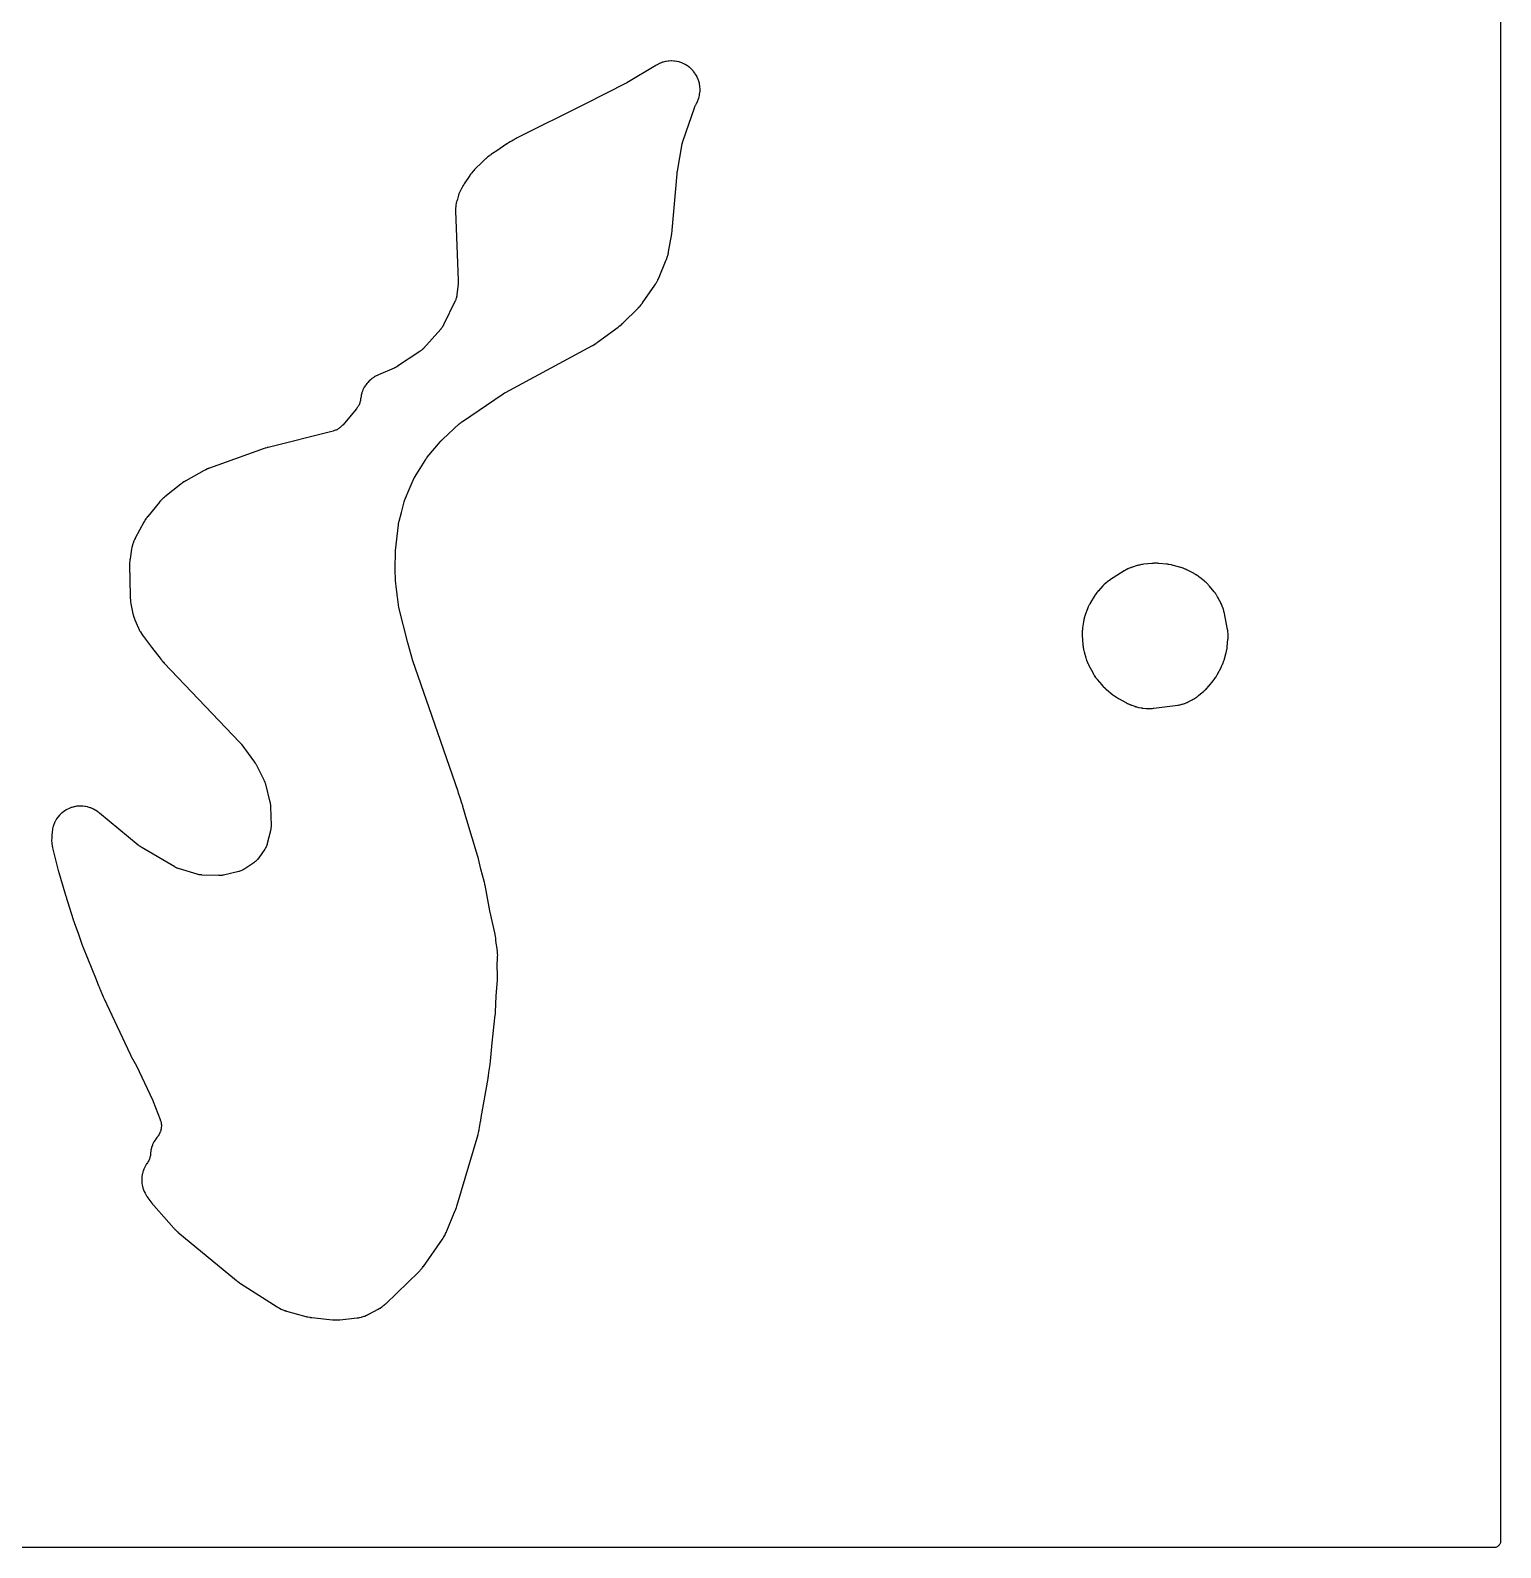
# Model space of a CAD drawing. Header units: millimetres. Extents: x 0 to 300, y 0 to 300.
# Drawn here: x 171.9 to 300.1, y -0.1 to 132.2 of the extents above; entities that cross this region are included whole.
import ezdxf

# ---------------------------------------------------------------- set-up
doc = ezdxf.new("R2010")
doc.units = ezdxf.units.MM
doc.layers.add('CUT', color=7, linetype='CONTINUOUS')

msp = doc.modelspace()

# ---------------------------------------------------------------- linework, layer by layer
at = {"layer": 'CUT'}
msp.add_lwpolyline([(300.0625, 298.5575), (300.0625, 1.4375), (300.0625, 0.5522), (300.0589, 0.4788), (300.0503, 0.4206), (300.036, 0.3635), (300.0162, 0.3082), (299.991, 0.255), (299.9608, 0.2046), (299.9257, 0.1573), (299.8863, 0.1137), (299.8427, 0.0743), (299.7954, 0.0392), (299.745, 0.009), (299.6918, -0.0162), (299.6365, -0.036), (299.5794, -0.0503), (299.5212, -0.0589), (299.4478, -0.0625), (298.5625, -0.0625), (1.4375, -0.0625)], dxfattribs=at)
for points in [[(173.8453, 61.1205), (173.8503, 61.0924), (173.8613, 61.0377), (173.8643, 61.0237), (173.8848, 60.9331), (173.8881, 60.9192), (174.3806, 58.9602), (174.3823, 58.9537), (174.3941, 58.9087), (174.396, 58.9018), (174.4114, 58.8459), (174.4133, 58.8391), (174.426, 58.7951), (174.4282, 58.7879), (174.9616, 57.0239), (175.0416, 56.7299), (175.0438, 56.7218), (175.0598, 56.666), (175.0624, 56.6574), (175.0834, 56.5882), (175.086, 56.5798), (175.1034, 56.5253), (175.1063, 56.5164), (175.1923, 56.261), (175.6642, 54.7002), (175.6674, 54.69), (175.6901, 54.6195), (175.6937, 54.6087), (175.7236, 54.5214), (175.7274, 54.5109), (175.7523, 54.4424), (175.7565, 54.4312), (176.1558, 53.3987), (176.4721, 52.459), (176.4748, 52.451), (176.4944, 52.3954), (176.4975, 52.3869), (176.523, 52.318), (176.5261, 52.3097), (176.547, 52.2555), (176.5505, 52.2467), (177.6831, 49.4492), (177.8986, 48.8917), (177.9025, 48.882), (177.9299, 48.8147), (177.9342, 48.8044), (177.9699, 48.7211), (177.9743, 48.711), (178.0038, 48.6458), (178.0087, 48.6351), (178.0357, 48.5782), (178.2867, 47.9582), (178.2897, 47.9509), (178.3109, 47.9004), (178.3143, 47.8926), (178.3416, 47.8299), (178.345, 47.8223), (178.3673, 47.7731), (178.3711, 47.7651), (180.6412, 42.9495), (180.6448, 42.9419), (180.6705, 42.8893), (180.6746, 42.8812), (180.7076, 42.8161), (180.7117, 42.8082), (180.7386, 42.7571), (180.743, 42.7488), (181.1858, 41.9387), (182.5911, 38.9766), (182.594, 38.9704), (182.6008, 38.9559), (182.6037, 38.9496), (182.6105, 38.9347), (182.6139, 38.927), (182.6219, 38.909), (182.6253, 38.9013), (182.6292, 38.8923), (182.6326, 38.8845), (182.6403, 38.8663), (182.6435, 38.8585), (182.6452, 38.8543), (182.649, 38.8451), (182.6576, 38.8235), (182.6612, 38.8142), (183.2577, 37.267), (183.2722, 37.2265), (183.297, 37.1517), (183.3202, 37.0688), (183.3329, 37.0129), (183.348, 36.9282), (183.3554, 36.8713), (183.3624, 36.7855), (183.3643, 36.7283), (183.363, 36.6422), (183.3594, 36.585), (183.3499, 36.4995), (183.3409, 36.4429), (183.3233, 36.3586), (183.3089, 36.3032), (183.2833, 36.221), (183.2637, 36.1672), (183.2303, 36.0878), (183.2056, 36.0361), (183.1649, 35.9603), (183.1354, 35.9112), (183.0876, 35.8396), (183.0407, 35.7762), (183.0143, 35.7422), (182.9789, 35.6989), (182.9601, 35.6745), (182.8433, 35.5154), (182.8094, 35.4639), (182.7109, 35.296), (182.6825, 35.2414), (182.6018, 35.0642), (182.5791, 35.0069), (182.5169, 34.8224), (182.5003, 34.7631), (182.4573, 34.5732), (182.4468, 34.5125), (182.4233, 34.3166), (182.4204, 34.2859), (182.4187, 34.2613), (182.4184, 34.2576), (182.413, 34.2054), (182.4018, 34.1224), (182.3846, 34.0304), (182.3699, 33.9698), (182.3432, 33.88), (182.3223, 33.8213), (182.2864, 33.7348), (182.2595, 33.6786), (182.2148, 33.5963), (182.1699, 33.5232), (182.1444, 33.4839), (182.0886, 33.4026), (182.072, 33.3771), (181.9703, 33.2117), (181.9413, 33.1587), (181.8593, 32.9892), (181.836, 32.934), (181.7709, 32.7562), (181.7532, 32.699), (181.7062, 32.5155), (181.6943, 32.4568), (181.6658, 32.2696), (181.6598, 32.21), (181.6501, 32.0209), (181.6501, 31.961), (181.6593, 31.7718), (181.6653, 31.7122), (181.6933, 31.5249), (181.7052, 31.4662), (181.7518, 31.2827), (181.7694, 31.2254), (181.8341, 31.0474), (181.8573, 30.9922), (181.9394, 30.8216), (181.9681, 30.7689), (182.0682, 30.6051), (182.0844, 30.5799), (182.1174, 30.5316), (182.1259, 30.5193), (182.1828, 30.4403), (182.1917, 30.4282), (182.5427, 29.9647), (182.5492, 29.9564), (182.5943, 29.8989), (182.6014, 29.8901), (182.659, 29.8194), (182.6661, 29.8109), (182.7127, 29.756), (182.7204, 29.747), (184.4443, 27.7919), (184.4517, 27.7837), (184.5039, 27.7266), (184.5118, 27.7182), (184.5467, 27.6814), (184.5639, 27.6641), (184.6733, 27.558), (184.6905, 27.542), (184.7209, 27.5148), (184.7292, 27.5075), (184.7871, 27.4575), (184.7966, 27.4495), (189.8984, 23.2274), (189.9127, 23.216), (190.0066, 23.143), (190.0212, 23.132), (190.1417, 23.0441), (190.1567, 23.0335), (190.2548, 22.9664), (190.2701, 22.9563), (193.4605, 20.9145), (193.4731, 20.9066), (193.556, 20.8564), (193.5688, 20.8489), (193.6193, 20.82), (193.6455, 20.8058), (193.8158, 20.7193), (193.8702, 20.695), (194.0481, 20.6259), (194.0762, 20.6158), (194.1314, 20.5974), (194.1456, 20.5929), (194.2382, 20.5646), (194.2525, 20.5605), (195.953, 20.0875), (195.9653, 20.0842), (196.0456, 20.0637), (196.058, 20.0606), (196.1065, 20.0493), (196.1315, 20.0441), (196.2943, 20.0134), (196.3194, 20.0092), (196.3687, 20.0021), (196.3814, 20.0004), (196.4636, 19.9903), (196.4763, 19.9888), (198.2748, 19.806), (198.2902, 19.8047), (198.3909, 19.7971), (198.4064, 19.7961), (198.467, 19.7931), (198.4981, 19.7923), (198.6999, 19.7928), (198.731, 19.7937), (198.7916, 19.797), (198.8071, 19.798), (198.9077, 19.8061), (198.9232, 19.8075), (200.4095, 19.9655), (200.4238, 19.9672), (200.5167, 19.9793), (200.531, 19.9814), (200.5866, 19.99), (200.615, 19.9951), (200.7961, 20.0322), (200.852, 20.0465), (201.0262, 20.1), (201.0804, 20.1196), (201.2511, 20.1906), (201.2774, 20.2023), (201.3283, 20.2264), (201.3413, 20.2327), (201.425, 20.2749), (201.4378, 20.2815), (202.2537, 20.7172), (202.2659, 20.7239), (202.3445, 20.7682), (202.3565, 20.7752), (202.4032, 20.8029), (202.4267, 20.8177), (202.5753, 20.9157), (202.6202, 20.9484), (202.7591, 21.0597), (202.7804, 21.0776), (202.8211, 21.1135), (202.8314, 21.1227), (202.8978, 21.184), (202.9079, 21.1935), (205.8025, 23.9904), (205.8127, 24.0005), (205.8781, 24.0668), (205.888, 24.0771), (205.9264, 24.1179), (205.9455, 24.1392), (206.0665, 24.2808), (206.0846, 24.303), (206.1188, 24.3472), (206.1275, 24.3587), (206.1828, 24.4336), (206.1911, 24.4453), (207.8548, 26.8182), (207.864, 26.8317), (207.9228, 26.9207), (207.9317, 26.9345), (207.9655, 26.9889), (207.9821, 27.0172), (208.0847, 27.204), (208.0997, 27.2332), (208.1274, 27.2909), (208.1343, 27.3058), (208.1778, 27.4032), (208.1842, 27.4183), (208.9752, 29.3278), (208.981, 29.3425), (209.0178, 29.4384), (209.0233, 29.4533), (209.0663, 29.5749), (209.0714, 29.5898), (209.1031, 29.6875), (209.1077, 29.7026), (210.957, 35.9617), (210.9617, 35.9783), (210.9904, 36.087), (210.9946, 36.1038), (211.0267, 36.2411), (211.0304, 36.258), (211.0528, 36.3681), (211.056, 36.3851), (211.1755, 37.073), (211.1762, 37.0764), (211.1921, 37.1603), (211.1944, 37.1732), (211.2374, 37.4293), (211.8296, 40.8384), (211.8309, 40.8468), (211.8402, 40.9047), (211.8415, 40.9137), (211.852, 40.9861), (211.8532, 40.9949), (211.8605, 41.0523), (211.8617, 41.0617), (211.8931, 41.3407), (212.0115, 42.0469), (212.0134, 42.0589), (212.0249, 42.1369), (212.0265, 42.1489), (212.0389, 42.2471), (212.0403, 42.2592), (212.0486, 42.3376), (212.0498, 42.3497), (212.1842, 43.9233), (212.4597, 46.3676), (212.4607, 46.378), (212.4676, 46.4502), (212.4686, 46.4613), (212.4754, 46.5514), (212.4762, 46.5623), (212.4803, 46.6336), (212.4809, 46.6453), (212.5335, 48.0124), (212.6546, 49.4307), (212.656, 49.4512), (212.6628, 49.5842), (212.6635, 49.6047), (212.6663, 49.7719), (212.6663, 49.7924), (212.664, 49.9256), (212.6633, 49.9461), (212.6316, 50.562), (212.6659, 51.4532), (212.6663, 51.4701), (212.6674, 51.5801), (212.6673, 51.597), (212.6661, 51.6631), (212.6646, 51.6969), (212.6482, 51.9161), (212.6448, 51.9498), (212.6361, 52.0153), (212.6337, 52.032), (212.6163, 52.1407), (212.6133, 52.1573), (212.5254, 52.6213), (212.512, 52.8823), (212.5112, 52.8947), (212.5054, 52.9753), (212.5043, 52.9877), (212.4998, 53.0361), (212.497, 53.0608), (212.4754, 53.2209), (212.4715, 53.2455), (212.463, 53.2934), (212.4607, 53.3056), (212.4449, 53.3849), (212.4424, 53.397), (211.9911, 55.4406), (211.5645, 57.6919), (211.5619, 57.7049), (211.5439, 57.7894), (211.541, 57.8024), (211.5161, 57.9079), (211.5129, 57.9208), (211.4912, 58.0044), (211.4878, 58.0173), (211.1898, 59.0697), (210.9881, 59.9832), (210.9856, 59.9939), (210.9679, 60.068), (210.965, 60.0794), (210.941, 60.1713), (210.938, 60.1824), (210.9177, 60.2547), (210.9142, 60.2665), (209.9835, 63.3308), (209.6433, 64.5326), (209.641, 64.5402), (209.6253, 64.5932), (209.6228, 64.6013), (209.6022, 64.667), (209.5997, 64.675), (209.5827, 64.7267), (209.5799, 64.7351), (209.3877, 65.2923), (209.2678, 65.6872), (209.2661, 65.6925), (209.2545, 65.7296), (209.2527, 65.7353), (209.2377, 65.7814), (209.2358, 65.7869), (209.2237, 65.8232), (209.2216, 65.8291), (206.6847, 73.1297), (205.2687, 77.2355), (204.8431, 78.8155), (204.0566, 81.8771), (203.9338, 82.8002), (203.9178, 82.9206), (203.899, 83.0623), (203.844, 83.4759), (203.7569, 84.2364), (203.7555, 84.25), (203.7536, 84.269), (203.7532, 84.2849), (203.753, 84.2989), (203.7466, 85.1651), (203.7594, 86.8539), (204.0157, 89.0785), (204.0177, 89.0944), (204.0226, 89.1314), (204.0248, 89.1472), (204.0278, 89.1665), (204.0303, 89.1823), (204.0365, 89.219), (204.0393, 89.2348), (204.0427, 89.2528), (204.0458, 89.2685), (204.0534, 89.305), (204.0567, 89.3206), (204.061, 89.3396), (204.0647, 89.3552), (204.0735, 89.3914), (204.0774, 89.4069), (204.2778, 90.1698), (204.5201, 91.0897), (204.5244, 91.1055), (204.5348, 91.1423), (204.5394, 91.158), (204.5452, 91.1771), (204.5501, 91.1928), (204.5618, 91.2291), (204.5667, 91.2438), (204.5694, 91.2518), (204.5748, 91.2672), (204.5879, 91.3031), (204.5936, 91.3185), (204.6007, 91.3371), (204.6067, 91.3523), (204.621, 91.3877), (204.6273, 91.4029), (204.9479, 92.1564), (205.3005, 92.983), (205.3032, 92.9893), (205.3096, 93.0041), (205.3108, 93.0068), (205.3239, 93.0351), (205.351, 93.0914), (205.3576, 93.1048), (205.3694, 93.1265), (205.4083, 93.1952), (205.4255, 93.2243), (205.9065, 94.0035), (206.3395, 94.7038), (206.3482, 94.7176), (206.3688, 94.7497), (206.3778, 94.7633), (206.3887, 94.7795), (206.3978, 94.7929), (206.4194, 94.8239), (206.4269, 94.8345), (206.4331, 94.8431), (206.4428, 94.8562), (206.4656, 94.8866), (206.4755, 94.8996), (206.4876, 94.9152), (206.4978, 94.928), (206.5216, 94.9575), (206.532, 94.9701), (207.6863, 96.3466), (207.6957, 96.3576), (207.7179, 96.3833), (207.7276, 96.3942), (207.7394, 96.4074), (207.7492, 96.4182), (207.7722, 96.4431), (207.7822, 96.4537), (207.7937, 96.4658), (207.8039, 96.4762), (207.8277, 96.5004), (207.838, 96.5107), (207.8507, 96.5231), (207.8612, 96.5332), (207.8858, 96.5566), (207.8964, 96.5665), (209.3215, 97.8772), (209.3337, 97.8883), (209.3626, 97.9139), (209.375, 97.9247), (209.3903, 97.9378), (209.403, 97.9484), (209.4328, 97.9729), (209.4456, 97.9833), (209.4604, 97.995), (209.4735, 98.0052), (209.5041, 98.0286), (209.5173, 98.0385), (209.5336, 98.0504), (209.547, 98.06), (209.5784, 98.0823), (209.592, 98.0917), (213.1414, 100.5032), (213.1509, 100.5096), (213.1733, 100.5243), (213.1829, 100.5306), (213.1947, 100.5382), (213.2044, 100.5443), (213.2271, 100.5585), (213.2369, 100.5645), (213.2482, 100.5714), (213.258, 100.5773), (213.2811, 100.5909), (213.291, 100.5967), (213.3032, 100.6036), (213.3132, 100.6093), (213.3366, 100.6223), (213.3466, 100.6278), (220.9298, 104.7187), (220.9482, 104.729), (221.0664, 104.7983), (221.0844, 104.8093), (221.2296, 104.9013), (221.2473, 104.9129), (221.3604, 104.9903), (221.3775, 105.0026), (223.1691, 106.3235), (223.1861, 106.3365), (223.2952, 106.4231), (223.3117, 106.4367), (223.4445, 106.5502), (223.4606, 106.5644), (223.5632, 106.6586), (223.5787, 106.6733), (224.9071, 107.9828), (224.9169, 107.9927), (224.9798, 108.0576), (224.9893, 108.0677), (225.0262, 108.1076), (225.0446, 108.1285), (225.1611, 108.2668), (225.1785, 108.2885), (225.2115, 108.3316), (225.2198, 108.3427), (225.2731, 108.4158), (225.2812, 108.4271), (226.3529, 109.9701), (226.3616, 109.983), (226.4173, 110.0678), (226.4257, 110.0809), (226.4578, 110.1327), (226.4735, 110.1597), (226.5713, 110.3373), (226.5856, 110.365), (226.6121, 110.4198), (226.6188, 110.434), (226.6606, 110.5264), (226.6668, 110.5407), (227.3625, 112.1909), (227.3689, 112.2068), (227.4092, 112.3103), (227.4151, 112.3264), (227.4375, 112.3892), (227.448, 112.4217), (227.5104, 112.6348), (227.5191, 112.6678), (227.5342, 112.7328), (227.5378, 112.7495), (227.5598, 112.8584), (227.563, 112.8752), (227.8329, 114.4377), (227.8349, 114.4503), (227.8473, 114.5326), (227.8491, 114.5453), (227.8625, 114.649), (227.864, 114.6617), (227.8729, 114.7445), (227.8741, 114.7573), (228.2973, 119.687), (228.2982, 119.6971), (228.3005, 119.7206), (228.3015, 119.7307), (228.3028, 119.743), (228.304, 119.7531), (228.3068, 119.7766), (228.3081, 119.7866), (228.3096, 119.7983), (228.311, 119.8084), (228.3144, 119.8319), (228.3159, 119.8419), (228.3177, 119.8542), (228.3194, 119.8642), (228.3232, 119.8876), (228.325, 119.8976), (228.7496, 122.2877), (228.7509, 122.2947), (228.7539, 122.3111), (228.7545, 122.3142), (228.7611, 122.3458), (228.7755, 122.4091), (228.7807, 122.4307), (228.7891, 122.4604), (228.8127, 122.5389), (228.8236, 122.5724), (229.8055, 125.4187), (229.8091, 125.429), (229.8149, 125.445), (229.8247, 125.4711), (229.8383, 125.5055), (229.8509, 125.536), (229.8615, 125.5602), (229.8676, 125.5739), (229.8699, 125.5789), (229.884, 125.6083), (229.9179, 125.6758), (229.9336, 125.7058), (229.9932, 125.8142), (230.0006, 125.8281), (230.026, 125.8773), (230.0388, 125.9037), (230.1167, 126.0747), (230.1384, 126.1292), (230.1984, 126.3046), (230.2146, 126.361), (230.2572, 126.5414), (230.2679, 126.599), (230.2927, 126.7828), (230.2977, 126.8412), (230.3044, 127.0265), (230.3037, 127.0851), (230.2923, 127.2701), (230.2858, 127.3284), (230.2564, 127.5115), (230.2443, 127.5688), (230.1972, 127.7481), (230.1795, 127.8041), (230.1151, 127.9779), (230.0921, 128.0318), (230.0111, 128.1986), (229.9829, 128.25), (229.8859, 128.408), (229.8528, 128.4564), (229.7409, 128.6042), (229.7033, 128.6492), (229.5775, 128.7854), (229.5356, 128.8264), (229.3971, 128.9497), (229.3515, 128.9865), (229.2016, 129.0956), (229.1526, 129.1278), (228.9928, 129.2218), (228.9408, 129.249), (228.7726, 129.3269), (228.7183, 129.3489), (228.5432, 129.4101), (228.487, 129.4267), (228.3068, 129.4704), (228.2493, 129.4815), (228.0657, 129.5074), (228.0073, 129.5128), (227.8221, 129.5207), (227.7634, 129.5204), (227.5783, 129.5102), (227.52, 129.5041), (227.3368, 129.4759), (227.2793, 129.4641), (227.0997, 129.4182), (227.0437, 129.4009), (226.8694, 129.3376), (226.8154, 129.3149), (226.6458, 129.2338), (226.6197, 129.2205), (226.5693, 129.1933), (226.5564, 129.1862), (226.4737, 129.1389), (226.4611, 129.1314), (223.9274, 127.5993), (220.2091, 125.7235), (214.379, 122.8225), (214.364, 122.8148), (214.2675, 122.7634), (214.2528, 122.7553), (214.1335, 122.6873), (214.119, 122.6788), (214.0256, 122.622), (214.0113, 122.6131), (213.8967, 122.539), (213.8864, 122.5338), (213.8696, 122.525), (213.7609, 122.4658), (213.7444, 122.4564), (213.6104, 122.3778), (213.5941, 122.3679), (213.4894, 122.3019), (213.4735, 122.2915), (212.5797, 121.6876), (212.2128, 121.4504), (212.2022, 121.4434), (212.1333, 121.3968), (212.1228, 121.3895), (212.082, 121.3606), (212.0615, 121.3454), (211.9601, 121.2668), (211.955, 121.2632), (211.9446, 121.2556), (211.9041, 121.2257), (211.8837, 121.2099), (211.7534, 121.1045), (211.7338, 121.0879), (211.696, 121.0546), (211.6864, 121.0459), (211.6248, 120.9891), (211.6154, 120.9803), (211.1661, 120.548), (210.8278, 120.2364), (210.815, 120.2242), (210.7329, 120.144), (210.7205, 120.1315), (210.6726, 120.0819), (210.6488, 120.0558), (210.5869, 119.9835), (210.5537, 119.9477), (210.5311, 119.9218), (210.3888, 119.7494), (210.3677, 119.7223), (210.328, 119.6682), (210.318, 119.6542), (210.2546, 119.5621), (210.245, 119.5478), (209.7569, 118.7952), (209.6533, 118.6407), (209.6455, 118.6288), (209.5956, 118.5504), (209.5881, 118.5383), (209.5592, 118.4905), (209.545, 118.4657), (209.5316, 118.4409), (209.5142, 118.411), (209.5006, 118.3864), (209.417, 118.2265), (209.3933, 118.1754), (209.3251, 118.0084), (209.3151, 117.9821), (209.2967, 117.9303), (209.2922, 117.9169), (209.2636, 117.83), (209.2594, 117.8166), (209.1239, 117.3687), (209.1193, 117.3528), (209.091, 117.249), (209.0869, 117.233), (209.0716, 117.1703), (209.0647, 117.1379), (209.026, 116.9295), (209.0175, 116.8638), (209.0021, 116.6524), (209.0005, 116.6193), (208.9994, 116.5547), (208.9993, 116.5382), (209.0003, 116.4307), (209.0007, 116.4141), (209.2237, 110.424), (209.2241, 110.4083), (209.2249, 110.3715), (209.225, 110.3558), (209.2251, 110.3366), (209.225, 110.3208), (209.2244, 110.2841), (209.224, 110.2683), (209.2234, 110.2503), (209.2228, 110.2346), (209.2209, 110.1979), (209.22, 110.1822), (209.2187, 110.163), (209.2175, 110.1473), (209.2144, 110.1107), (209.2129, 110.095), (209.1144, 109.1399), (209.1095, 109.101), (209.1013, 109.045), (209.0991, 109.0302), (209.0889, 108.9772), (209.0843, 108.9534), (209.0749, 108.9136), (209.0723, 108.9027), (209.0509, 108.8274), (209.0345, 108.778), (209.0067, 108.7049), (208.9784, 108.6391), (208.9621, 108.6035), (207.9532, 106.5176), (207.9485, 106.5082), (207.9413, 106.4937), (207.929, 106.4698), (207.9119, 106.4381), (207.8963, 106.4102), (207.8941, 106.4063), (207.8643, 106.3586), (207.8216, 106.2949), (207.7787, 106.2361), (207.7468, 106.1959), (207.7195, 106.1632), (207.7104, 106.1527), (207.7034, 106.1449), (206.2014, 104.4662), (206.1949, 104.4591), (206.1849, 104.4481), (206.1681, 104.4302), (206.1451, 104.4065), (206.1245, 104.3858), (206.1215, 104.3829), (206.0836, 104.3481), (206.0357, 104.3067), (205.9865, 104.2672), (205.9487, 104.2391), (205.9169, 104.2165), (205.9064, 104.2093), (205.8984, 104.204), (203.9406, 102.9059), (203.9321, 102.9003), (203.919, 102.8918), (203.8971, 102.8781), (203.8674, 102.8601), (203.8408, 102.8445), (203.8194, 102.8325), (203.8072, 102.8258), (203.8026, 102.8233), (203.7757, 102.8094), (203.7154, 102.7793), (203.6789, 102.7622), (203.6664, 102.7566), (203.6572, 102.7526), (202.2824, 102.1616), (202.2686, 102.1555), (202.1793, 102.1144), (202.1656, 102.1079), (202.1126, 102.0818), (202.0858, 102.0678), (201.9163, 101.9737), (201.865, 101.9417), (201.708, 101.8325), (201.6601, 101.7955), (201.5149, 101.6711), (201.471, 101.6295), (201.3391, 101.491), (201.2996, 101.4452), (201.1823, 101.2942), (201.1476, 101.2446), (201.0461, 101.0825), (201.0166, 101.0297), (200.932, 100.8582), (200.9079, 100.8027), (200.841, 100.6236), (200.8227, 100.566), (200.774, 100.381), (200.7616, 100.3218), (200.7315, 100.1303), (200.7275, 100.1003), (200.7221, 100.0489), (200.7163, 100.0045), (200.7036, 99.9235), (200.6853, 99.8359), (200.6703, 99.7783), (200.6435, 99.693), (200.6228, 99.6371), (200.5876, 99.5548), (200.5615, 99.5013), (200.5184, 99.423), (200.4871, 99.3723), (200.4363, 99.2986), (200.3865, 99.2335), (200.3585, 99.1986), (199.1633, 97.7869), (199.1479, 97.7698), (199.1412, 97.7623), (199.1001, 97.7153), (199.0421, 97.6549), (199.0016, 97.6165), (198.9382, 97.5616), (198.8942, 97.5272), (198.8259, 97.4785), (198.779, 97.4482), (198.7065, 97.4061), (198.6569, 97.3804), (198.5808, 97.3452), (198.529, 97.3242), (198.4499, 97.2963), (198.3764, 97.2741), (198.3359, 97.2629), (198.2191, 97.2336), (192.6703, 95.8394), (192.656, 95.8356), (192.5873, 95.8165), (192.5721, 95.8123), (192.5634, 95.8099), (192.5492, 95.8057), (192.4497, 95.7755), (192.4338, 95.7706), (192.4197, 95.7661), (192.3285, 95.7359), (192.3146, 95.7311), (187.5445, 94.0183), (187.5332, 94.0141), (187.46, 93.9861), (187.4487, 93.9817), (187.405, 93.964), (187.3828, 93.9545), (187.24, 93.8898), (187.2183, 93.8794), (187.1761, 93.8583), (187.1654, 93.8528), (187.0961, 93.8162), (187.0854, 93.8104), (185.4876, 92.9259), (185.4765, 92.9196), (185.4047, 92.8778), (185.3937, 92.8713), (185.3511, 92.8453), (185.3296, 92.8315), (185.1917, 92.739), (185.1708, 92.7243), (185.1306, 92.6948), (185.1204, 92.6871), (185.0545, 92.6366), (185.0444, 92.6287), (183.6589, 91.5176), (183.6471, 91.5078), (183.571, 91.4435), (183.5594, 91.4335), (183.5147, 91.3937), (183.4923, 91.3727), (183.3504, 91.2329), (183.3291, 91.2108), (183.2887, 91.1666), (183.2785, 91.1552), (183.2131, 91.08), (183.2031, 91.0683), (182.1696, 89.817), (182.1603, 89.8055), (182.1013, 89.7304), (182.0923, 89.7187), (182.058, 89.6727), (182.041, 89.6487), (181.9343, 89.4902), (181.9185, 89.4654), (181.8888, 89.4162), (181.8813, 89.4035), (181.834, 89.3205), (181.8268, 89.3077), (181.0792, 87.9204), (181.0713, 87.9053), (181.0215, 87.8061), (181.014, 87.7908), (180.9858, 87.7304), (180.9722, 87.6991), (180.891, 87.4959), (180.8693, 87.4312), (180.8117, 87.2201), (180.8036, 87.1869), (180.7897, 87.1218), (180.7864, 87.105), (180.7664, 86.9958), (180.7636, 86.979), (180.6321, 86.1248), (180.6304, 86.1123), (180.6196, 86.0316), (180.6181, 86.0191), (180.6127, 85.9704), (180.6105, 85.9455), (180.5992, 85.783), (180.598, 85.7579), (180.5967, 85.709), (180.5964, 85.6964), (180.5959, 85.615), (180.596, 85.6024), (180.5961, 85.5937), (180.5962, 85.5853), (180.6353, 82.8841), (180.6356, 82.8717), (180.6384, 82.7915), (180.639, 82.7791), (180.6416, 82.7309), (180.6435, 82.7063), (180.6591, 82.5465), (180.6619, 82.5219), (180.6658, 82.4942), (180.6661, 82.4922), (180.6673, 82.4837), (180.6685, 82.4755), (180.6774, 82.4188), (180.6807, 82.3967), (180.6824, 82.3867), (180.6825, 82.3863), (180.6828, 82.3843), (180.6835, 82.38), (180.6837, 82.3792), (180.6848, 82.3724), (180.7133, 82.2146), (180.7138, 82.2121), (180.8513, 81.4691), (180.8546, 81.4529), (180.877, 81.3477), (180.8807, 81.3316), (180.8807, 81.3315), (180.8963, 81.2676), (180.9051, 81.2352), (180.9683, 81.0267), (180.9789, 80.9949), (181.0013, 80.9334), (181.0073, 80.9177), (181.0475, 80.8164), (181.054, 80.8009), (181.0541, 80.8005), (181.3581, 80.0934), (181.3582, 80.0933), (181.3631, 80.0821), (181.3631, 80.082), (181.3676, 80.0722), (181.3697, 80.0676), (181.3962, 80.0092), (181.3967, 80.0082), (181.3979, 80.0057), (181.4014, 79.9981), (181.4222, 79.9547), (181.4291, 79.941), (181.4324, 79.9344), (181.4327, 79.9339), (181.4327, 79.9338), (181.4328, 79.9338), (181.4333, 79.9327), (181.5002, 79.8067), (181.5073, 79.7934), (181.5321, 79.7509), (181.6172, 79.6181), (181.6215, 79.6117), (181.6309, 79.5977), (181.6585, 79.5583), (181.6657, 79.5483), (181.7129, 79.4838), (181.7202, 79.4739), (182.515, 78.433), (183.351, 77.3379), (183.3612, 77.325), (183.4086, 77.2663), (183.4283, 77.2418), (183.4388, 77.2292), (183.526, 77.1272), (183.5368, 77.1149), (183.6084, 77.0355), (183.6196, 77.0235), (190.1695, 70.1553), (190.1793, 70.1449), (190.202, 70.1203), (190.2116, 70.1097), (190.2233, 70.0967), (190.2327, 70.0859), (190.2546, 70.0607), (190.2639, 70.0498), (190.2802, 70.0303), (190.2893, 70.0193), (190.3104, 69.9933), (190.3194, 69.9821), (190.3302, 69.9684), (190.3389, 69.9571), (190.3592, 69.9305), (190.3677, 69.919), (191.4806, 68.4065), (191.486, 68.399), (191.4949, 68.3867), (191.5157, 68.3565), (191.5499, 68.3046), (191.5647, 68.2814), (191.5663, 68.2789), (191.5804, 68.2553), (191.6114, 68.2015), (191.629, 68.1693), (191.6361, 68.1558), (191.6403, 68.1476), (192.289, 66.8747), (192.2947, 66.8633), (192.3041, 66.8442), (192.3254, 66.7976), (192.3592, 66.7177), (192.3734, 66.682), (192.3748, 66.6783), (192.3874, 66.642), (192.4143, 66.5595), (192.4287, 66.5104), (192.4342, 66.4898), (192.4373, 66.4774), (192.8242, 64.9204), (192.8271, 64.9084), (192.8318, 64.8885), (192.8417, 64.8403), (192.8562, 64.7582), (192.8619, 64.7218), (192.8624, 64.718), (192.8666, 64.6813), (192.8743, 64.5983), (192.8776, 64.5492), (192.8784, 64.5287), (192.8788, 64.5164), (192.9195, 62.8689), (192.9197, 62.8587), (192.9199, 62.8418), (192.9196, 62.8011), (192.9179, 62.7478), (192.9128, 62.6767), (192.9049, 62.6057), (192.8942, 62.5352), (192.8841, 62.4829), (192.8755, 62.4431), (192.8715, 62.4266), (192.8691, 62.4167), (192.5913, 61.3139), (192.5888, 61.3043), (192.5866, 61.2959), (192.5708, 61.2426), (192.5453, 61.1657), (192.5121, 61.0803), (192.4872, 61.0246), (192.4455, 60.943), (192.405, 60.8729), (192.3757, 60.8255), (192.3709, 60.8183), (192.3654, 60.8101), (191.8537, 60.0561), (191.8475, 60.0471), (191.8421, 60.0393), (191.8051, 59.9898), (191.7489, 59.9199), (191.6808, 59.8444), (191.6327, 59.7968), (191.5566, 59.7294), (191.4861, 59.6738), (191.4364, 59.6373), (191.4285, 59.6319), (191.4195, 59.6258), (190.6325, 59.1023), (190.6242, 59.0969), (190.6169, 59.0922), (190.5692, 59.0632), (190.4985, 59.0233), (190.4162, 58.9823), (190.3601, 58.9578), (190.2741, 58.9253), (190.1968, 58.9006), (190.1431, 58.8852), (190.1347, 58.8831), (190.1251, 58.8807), (188.7878, 58.5585), (188.7778, 58.5561), (188.7612, 58.5523), (188.7211, 58.5441), (188.6683, 58.5345), (188.5974, 58.5245), (188.5258, 58.5173), (188.4543, 58.513), (188.4007, 58.512), (188.3598, 58.512), (188.3427, 58.5125), (188.3325, 58.5128), (186.887, 58.5656), (186.8775, 58.566), (186.8617, 58.5668), (186.8238, 58.5694), (186.7741, 58.5738), (186.7081, 58.5822), (186.6422, 58.5931), (186.577, 58.6063), (186.5285, 58.618), (186.4918, 58.6277), (186.4766, 58.6321), (186.4674, 58.6348), (184.9371, 59.0916), (184.9241, 59.0956), (184.9025, 59.1024), (184.8509, 59.1204), (184.7645, 59.1535), (184.7266, 59.1691), (184.7228, 59.1707), (184.6856, 59.188), (184.6026, 59.2288), (184.5544, 59.2544), (184.5347, 59.2656), (184.5229, 59.2724), (181.5884, 61.0034), (181.5822, 61.0071), (181.5678, 61.0158), (181.5616, 61.0195), (181.5607, 61.0201), (181.5589, 61.0211), (181.535, 61.0363), (181.4797, 61.0726), (181.4607, 61.0855), (181.4315, 61.1067), (181.3661, 61.1566), (181.3382, 61.1787), (177.9656, 63.9679), (177.9543, 63.977), (177.8803, 64.0352), (177.8688, 64.0441), (177.8234, 64.0781), (177.7997, 64.0949), (177.6456, 64.1991), (177.596, 64.2292), (177.4347, 64.3168), (177.3824, 64.342), (177.2134, 64.4136), (177.1589, 64.4336), (176.9838, 64.4885), (176.9277, 64.5032), (176.7481, 64.5409), (176.6908, 64.5501), (176.5084, 64.5703), (176.4504, 64.5739), (176.2669, 64.5764), (176.2089, 64.5744), (176.026, 64.5591), (175.9685, 64.5515), (175.7879, 64.5187), (175.7314, 64.5055), (175.5549, 64.4554), (175.4999, 64.4368), (175.329, 64.3699), (175.276, 64.3461), (175.1125, 64.2629), (175.062, 64.2342), (174.9073, 64.1356), (174.8599, 64.1021), (174.7153, 63.989), (174.6714, 63.9511), (174.5385, 63.8245), (174.4984, 63.7825), (174.3783, 63.6438), (174.3425, 63.5981), (174.2364, 63.4484), (174.2051, 63.3994), (174.114, 63.2402), (174.0876, 63.1884), (174.0123, 63.0211), (173.991, 62.9671), (173.9322, 62.7932), (173.9163, 62.7374), (173.8746, 62.5587), (173.8641, 62.5016), (173.8398, 62.3197), (173.835, 62.2619), (173.8275, 62.0548), (173.8253, 62.0181), (173.8246, 62.0037), (173.8229, 61.9577), (173.8203, 61.915), (173.8195, 61.9064), (173.817, 61.8807), (173.8169, 61.88), (173.8165, 61.8766), (173.8159, 61.8701), (173.8152, 61.8629), (173.8104, 61.8074), (173.8086, 61.7788), (173.8013, 61.5959), (173.8018, 61.5387), (173.8119, 61.3584), (173.8178, 61.3015)], [(263.603, 79.6621), (263.6025, 79.63), (263.6032, 79.5675), (263.6036, 79.5514), (263.6076, 79.4473), (263.6084, 79.4313), (263.6585, 78.6577), (263.6598, 78.6419), (263.6691, 78.5397), (263.6708, 78.524), (263.678, 78.4628), (263.6825, 78.4315), (263.7172, 78.2293), (263.7234, 78.1984), (263.737, 78.1382), (263.7407, 78.1229), (263.766, 78.0234), (263.77, 78.0082), (263.9144, 77.4972), (263.9188, 77.4821), (263.9493, 77.3843), (263.9542, 77.3693), (263.974, 77.311), (263.9849, 77.2815), (264.0609, 77.0913), (264.0734, 77.0623), (264.0992, 77.0065), (264.106, 76.9923), (264.1515, 76.9004), (264.1586, 76.8864), (264.5421, 76.1597), (264.5496, 76.1459), (264.5997, 76.0567), (264.6076, 76.0431), (264.639, 75.9904), (264.6558, 75.9638), (264.7696, 75.794), (264.7878, 75.7683), (264.8246, 75.7192), (264.8342, 75.7067), (264.8976, 75.6265), (264.9076, 75.6143), (265.2971, 75.1474), (265.3063, 75.1366), (265.3673, 75.0669), (265.3768, 75.0563), (265.4144, 75.0154), (265.4342, 74.9948), (265.5657, 74.8646), (265.5864, 74.845), (265.6278, 74.8078), (265.6385, 74.7984), (265.7087, 74.7381), (265.7196, 74.729), (266.2729, 74.2765), (266.2838, 74.2677), (266.3558, 74.2116), (266.367, 74.2031), (266.4111, 74.1704), (266.434, 74.1542), (266.5855, 74.0523), (266.6092, 74.0372), (266.6561, 74.0088), (266.6682, 74.0016), (266.7473, 73.9561), (266.7596, 73.9493), (267.4655, 73.5653), (267.4752, 73.5601), (267.5436, 73.5245), (267.5539, 73.5193), (267.5992, 73.4968), (267.6212, 73.4864), (267.7599, 73.4245), (267.7814, 73.4153), (267.8192, 73.4002), (267.8295, 73.3962), (267.9009, 73.3691), (267.9123, 73.3649), (268.1784, 73.2701), (268.1908, 73.2658), (268.2702, 73.2395), (268.2825, 73.2355), (268.3306, 73.2207), (268.3554, 73.2136), (268.5154, 73.1718), (268.5657, 73.1609), (268.7287, 73.1329), (268.7542, 73.1291), (268.8041, 73.1227), (268.8169, 73.1212), (268.9003, 73.1124), (268.9131, 73.1112), (269.1678, 73.0897), (269.1837, 73.0886), (269.2872, 73.0827), (269.3031, 73.082), (269.3654, 73.08), (269.3973, 73.0799), (269.6044, 73.0845), (269.6363, 73.0861), (269.6983, 73.0908), (269.7142, 73.0922), (269.8173, 73.1027), (269.8332, 73.1046), (271.9405, 73.3771), (271.9536, 73.379), (272.0392, 73.392), (272.0523, 73.3941), (272.1035, 73.4031), (272.1296, 73.4083), (272.2962, 73.445), (272.3476, 73.4588), (272.5081, 73.5095), (272.558, 73.5278), (272.7155, 73.5934), (272.7398, 73.6042), (272.7869, 73.6263), (272.7989, 73.6321), (272.8763, 73.6706), (272.8882, 73.6766), (273.1781, 73.8288), (273.1921, 73.8365), (273.2826, 73.8871), (273.2965, 73.8951), (273.35, 73.9269), (273.377, 73.944), (273.5493, 74.0594), (273.5754, 74.0778), (273.6252, 74.1152), (273.6379, 74.1249), (273.7192, 74.1893), (273.7316, 74.1994), (274.209, 74.5986), (274.2198, 74.6078), (274.2895, 74.669), (274.3001, 74.6785), (274.3411, 74.7162), (274.3616, 74.736), (274.4918, 74.8678), (274.5113, 74.8885), (274.5485, 74.93), (274.5579, 74.9407), (274.6182, 75.0111), (274.6274, 75.022), (275.0068, 75.4872), (275.0161, 75.4989), (275.0758, 75.5759), (275.0848, 75.5879), (275.1195, 75.635), (275.1367, 75.6596), (275.2441, 75.822), (275.26, 75.8474), (275.2898, 75.8977), (275.2973, 75.9107), (275.3448, 75.9957), (275.3519, 76.0089), (275.7262, 76.7202), (275.7329, 76.7332), (275.7752, 76.8187), (275.7816, 76.8319), (275.8058, 76.8839), (275.8175, 76.9108), (275.8894, 77.0873), (275.8998, 77.1148), (275.9187, 77.1688), (275.9234, 77.1827), (275.9528, 77.2735), (275.9572, 77.2875), (276.1253, 77.8534), (276.1293, 77.8674), (276.154, 77.9588), (276.1577, 77.9729), (276.1712, 78.0282), (276.1774, 78.0566), (276.2135, 78.2424), (276.2183, 78.2712), (276.2265, 78.3275), (276.2284, 78.3419), (276.2396, 78.4359), (276.2411, 78.4504), (276.3051, 79.1248), (276.3063, 79.1394), (276.3129, 79.2337), (276.3138, 79.2482), (276.3164, 79.305), (276.317, 79.3341), (276.3165, 79.5206), (276.3136, 79.5787), (276.295, 79.7643), (276.2914, 79.7932), (276.2831, 79.8494), (276.2807, 79.8638), (276.2645, 79.957), (276.2619, 79.9713), (275.9589, 81.4926), (275.956, 81.5066), (275.9356, 81.5975), (275.9323, 81.6114), (275.9188, 81.6658), (275.9112, 81.6934), (275.8583, 81.8693), (275.8392, 81.9234), (275.7697, 82.0934), (275.7582, 82.1197), (275.7346, 82.1705), (275.7284, 82.1834), (275.6871, 82.2669), (275.6806, 82.2797), (275.4558, 82.708), (275.4486, 82.7214), (275.4005, 82.8078), (275.3929, 82.8209), (275.3627, 82.8721), (275.3465, 82.8979), (275.2375, 83.0627), (275.22, 83.0876), (275.1848, 83.1354), (275.1756, 83.1475), (275.1149, 83.2256), (275.1054, 83.2375), (274.6929, 83.7413), (274.6829, 83.7532), (274.617, 83.8296), (274.6067, 83.8413), (274.5658, 83.8862), (274.5444, 83.9086), (274.401, 84.0507), (274.3784, 84.072), (274.3332, 84.1124), (274.3214, 84.1227), (274.2444, 84.188), (274.2324, 84.1979), (273.8644, 84.494), (273.8528, 84.5031), (273.7766, 84.5613), (273.7648, 84.5702), (273.7182, 84.604), (273.6939, 84.6208), (273.5335, 84.7257), (273.5084, 84.7412), (273.4587, 84.7703), (273.4459, 84.7776), (273.362, 84.8241), (273.349, 84.831), (272.7724, 85.1318), (272.7592, 85.1385), (272.6723, 85.1811), (272.6589, 85.1875), (272.6061, 85.2118), (272.5787, 85.2235), (272.3993, 85.2955), (272.3714, 85.3059), (272.3164, 85.3249), (272.3023, 85.3296), (272.2101, 85.3588), (272.1958, 85.3631), (271.5479, 85.5511), (271.5339, 85.5549), (271.443, 85.579), (271.429, 85.5825), (271.374, 85.5956), (271.3457, 85.6016), (271.161, 85.6364), (271.1325, 85.641), (271.0765, 85.6488), (271.0622, 85.6506), (270.9688, 85.6612), (270.9544, 85.6627), (270.2712, 85.724), (270.2567, 85.7251), (270.1621, 85.7312), (270.1475, 85.732), (270.0906, 85.7343), (270.0614, 85.7348), (269.8719, 85.7333), (269.8427, 85.7324), (269.7858, 85.7292), (269.7713, 85.7282), (269.6767, 85.7205), (269.6622, 85.7192), (268.9733, 85.6465), (268.9592, 85.6448), (268.8676, 85.633), (268.8535, 85.631), (268.7987, 85.6226), (268.7707, 85.6176), (268.5899, 85.5809), (268.5621, 85.5747), (268.5084, 85.5611), (268.4946, 85.5574), (268.4057, 85.5327), (268.392, 85.5288), (267.9882, 85.4063), (267.9752, 85.4022), (267.891, 85.3745), (267.878, 85.3701), (267.8278, 85.3523), (267.8023, 85.3426), (267.6402, 85.2769), (267.5906, 85.2541), (267.4352, 85.1739), (267.4112, 85.1608), (267.365, 85.1342), (267.3533, 85.1273), (267.2774, 85.0813), (267.2658, 85.0741), (265.9795, 84.2543), (265.9685, 84.2471), (265.8975, 84.1996), (265.8866, 84.1922), (265.8446, 84.1627), (265.8234, 84.1471), (265.6897, 84.0445), (265.6495, 84.0107), (265.5254, 83.8967), (265.5064, 83.8785), (265.4701, 83.8421), (265.4609, 83.8327), (265.4019, 83.7709), (265.3929, 83.7613), (265.0091, 83.3413), (264.9992, 83.3301), (264.9355, 83.2568), (264.9258, 83.2454), (264.8886, 83.2005), (264.8702, 83.177), (264.7541, 83.0213), (264.7368, 82.9969), (264.7043, 82.9485), (264.6962, 82.936), (264.6441, 82.854), (264.6362, 82.8413), (264.3175, 82.3109), (264.31, 82.2981), (264.2624, 82.2143), (264.2552, 82.2013), (264.2278, 82.1502), (264.2145, 82.1237), (264.132, 81.9495), (264.12, 81.9224), (264.0978, 81.8689), (264.0923, 81.8551), (264.0576, 81.7651), (264.0524, 81.7512), (263.866, 81.2297), (263.8612, 81.2159), (263.8315, 81.126), (263.8271, 81.1121), (263.8106, 81.0577), (263.8028, 81.0296), (263.7567, 80.846), (263.7503, 80.8176), (263.7391, 80.7619), (263.7364, 80.7475), (263.7201, 80.6543), (263.7178, 80.6399), (263.6366, 80.0997), (263.6345, 80.0838), (263.6217, 79.9804), (263.62, 79.9645), (263.614, 79.9022), (263.6118, 79.8702)]]:
    msp.add_lwpolyline(points, close=True, dxfattribs=at)

doc.saveas('drawing.dxf')
